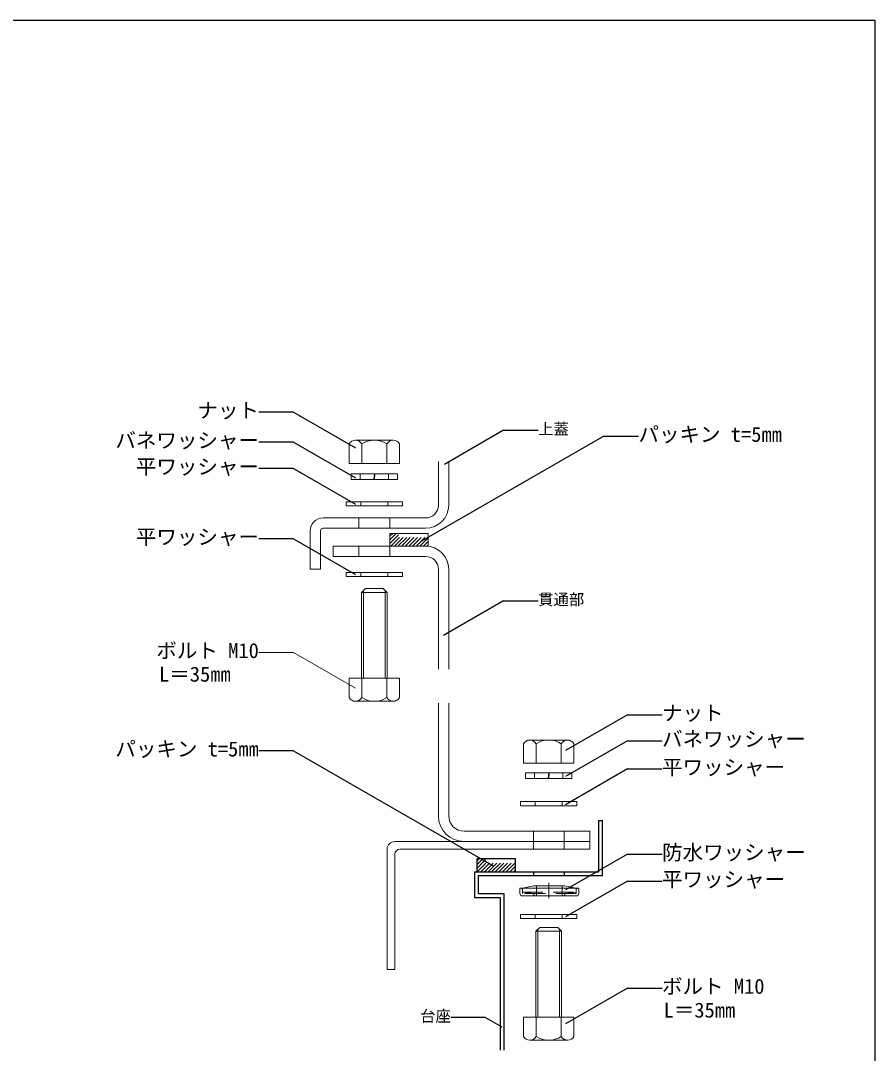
# Model space of a CAD drawing. Units: millimetres on the paper, enlarged 10 times, with parts at other scales. Extents: x -4488 to 3976, y -1640 to 1120.
# Drawn here: x 3143 to 3976, y 112 to 1120 of the extents above; entities that cross this region are included whole.
import ezdxf
from ezdxf.enums import TextEntityAlignment as Align

# ---------------------------------------------------------------- set-up
doc = ezdxf.new("R2010")
doc.units = ezdxf.units.MM
doc.header["$LTSCALE"] = 10
for name, pattern in [('CHAIN1', [8, 5, -1, 1, -1]), ('DASHED1', [1.8, 1.2, -0.6]), ('DASHED2', [3, 2, -1])]:
    doc.linetypes.add(name, pattern=pattern)
for name, color, linetype in [('0-F_図面枠', 7, 'Continuous'), ('F-1_SUS', 7, 'Continuous'), ('F-8_FRP部位名', 2, 'Continuous'), ('F-9_SUS部位名', 2, 'Continuous'), ('F-A_金物名称', 3, 'Continuous')]:
    doc.layers.add(name, color=color, linetype=linetype)
doc.layers.add('F-0_FRP', color=4, linetype='Continuous', lineweight=18)
doc.layers.add('F-2_金物', color=7, linetype='Continuous', lineweight=18)
doc.styles.add('ＭＳ ゴシック', font='')
doc.styles.get('ＭＳ ゴシック').set_extended_font_data('MS Gothic')

msp = doc.modelspace()

# ---------------------------------------------------------------- linework, layer by layer
at = {"layer": '0-F_図面枠'}
msp.add_line((3975.83, -1640.21), (3975.83, 1119.79), dxfattribs=at)
msp.add_lwpolyline([(3975.83, 1119.79), (-24.17, 1119.79), (-24.17, -1640.21)], dxfattribs=at)
at = {"layer": 'F-0_FRP'}
for p, q in [((3549.98, 647.16), (3549.98, 689.66)), ((3559.98, 647.16), (3559.98, 689.66)), ((3437.48, 634.66), (3487.48, 634.66)), ((3472.48, 634.66), (3472.48, 624.66)), ((3537.48, 634.66), (3487.48, 634.66)), ((3502.48, 634.66), (3502.48, 624.66)), ((3537.48, 624.66), (3437.48, 624.66)), ((3424.98, 622.16), (3424.98, 584.66)), ((3434.98, 622.16), (3434.98, 584.66)), ((3447.48, 607.16), (3447.48, 597.16)), ((3537.48, 607.16), (3447.48, 607.16)), ((3472.48, 607.16), (3472.48, 597.16)), ((3502.48, 607.16), (3502.48, 597.16)), ((3487.48, 597.16), (3447.48, 597.16)), ((3537.48, 597.16), (3487.48, 597.16)), ((3424.98, 584.66), (3434.98, 584.66)), ((3549.98, 584.66), (3549.98, 487.16)), ((3559.98, 584.66), (3559.98, 487.16)), ((3476.98, 564.08), (3476.98, 478.33)), ((3497.98, 478.33), (3497.98, 564.08)), ((3549.98, 344.05), (3549.98, 454.05)), ((3559.98, 344.05), (3559.98, 454.05)), ((3574.98, 329.05), (3697.48, 329.05)), ((3642.48, 311.55), (3642.48, 329.05)), ((3672.48, 311.55), (3672.48, 329.05)), ((3697.48, 311.55), (3697.48, 329.05)), ((3507.48, 319.05), (3574.98, 319.05)), ((3574.98, 319.05), (3697.48, 319.05)), ((3499.98, 311.55), (3499.98, 194.05)), ((3507.48, 306.55), (3507.48, 194.05)), ((3512.48, 311.55), (3642.48, 311.55)), ((3507.48, 194.05), (3499.98, 194.05))]:
    msp.add_line(p, q, dxfattribs=at)
at = {"layer": 'F-0_FRP', "linetype": 'DASHED1'}
for p, q in [((3502.48, 609.72), (3512.42, 619.66)), ((3502.48, 613.26), (3508.88, 619.66)), ((3502.48, 616.79), (3505.35, 619.66)), ((3502.48, 609.72), (3512.42, 619.66)), ((3502.48, 613.26), (3508.88, 619.66)), ((3502.48, 616.79), (3505.35, 619.66)), ((3503.46, 607.16), (3515.96, 619.66)), ((3503.46, 607.16), (3515.96, 619.66)), ((3506.99, 607.16), (3519.49, 619.66)), ((3506.99, 607.16), (3519.49, 619.66)), ((3510.53, 607.16), (3523.03, 619.66)), ((3510.53, 607.16), (3523.03, 619.66)), ((3514.06, 607.16), (3526.56, 619.66)), ((3514.06, 607.16), (3526.56, 619.66)), ((3517.6, 607.16), (3530.1, 619.66)), ((3517.6, 607.16), (3530.1, 619.66)), ((3521.13, 607.16), (3533.63, 619.66)), ((3521.13, 607.16), (3533.63, 619.66)), ((3524.67, 607.16), (3537.17, 619.66)), ((3524.67, 607.16), (3537.17, 619.66)), ((3528.2, 607.16), (3539.98, 618.94)), ((3528.2, 607.16), (3539.98, 618.94)), ((3531.74, 607.16), (3539.98, 615.4)), ((3531.74, 607.16), (3539.98, 615.4)), ((3535.27, 607.16), (3539.98, 611.87)), ((3535.27, 607.16), (3539.98, 611.87)), ((3538.81, 607.16), (3539.98, 608.33)), ((3538.81, 607.16), (3539.98, 608.33))]:
    msp.add_line(p, q, dxfattribs=at)
at = {"layer": 'F-0_FRP', "color": 7}
for p, q in [((3499.98, 562.08), (3496.23, 565.83)), ((3474.98, 562.08), (3474.98, 478.33)), ((3474.98, 562.08), (3499.98, 562.08)), ((3499.98, 478.33), (3499.98, 562.08)), ((3512.01, 478.33), (3462.94, 478.33)), ((3462.94, 478.33), (3462.94, 459.37)), ((3475.21, 478.33), (3475.21, 459.37)), ((3499.75, 478.33), (3499.75, 459.37)), ((3512.01, 478.33), (3512.01, 459.37))]:
    msp.add_line(p, q, dxfattribs=at)
at = {"layer": 'F-0_FRP', "color": 3}
for q in [(3375.01, 503.57), (3469.2, 468.71)]:
    msp.add_line((3408.83, 503.57), q, dxfattribs=at)
at = {"layer": 'F-0_FRP'}
msp.add_lwpolyline([(3539.98, 607.16), (3502.48, 607.16), (3502.48, 619.66), (3539.98, 619.66)], close=True, dxfattribs=at)
msp.add_lwpolyline([(3539.98, 607.16), (3502.48, 607.16), (3502.48, 619.66), (3539.98, 619.66)], close=True, dxfattribs=at)
at = {"layer": 'F-0_FRP', "color": 7}
for points in [[(3496.23, 565.83), (3478.73, 565.83), (3474.98, 562.08)], [(3505.88, 455.83), (3469.07, 455.83), (3505.88, 455.83)]]:
    msp.add_lwpolyline(points, dxfattribs=at)
at = {"layer": 'F-0_FRP'}
msp.add_lwpolyline([(3642.48, 311.55), (3672.48, 311.55), (3697.48, 311.55)], dxfattribs=at)
for centre, radius, start, end in [((3537.48, 647.16), 12.5, 270, 0), ((3537.48, 647.16), 22.5, 270, 0), ((3437.48, 622.16), 12.5, 90, 180), ((3437.48, 622.16), 2.5, 90, 180), ((3537.48, 584.66), 22.5, 0, 90), ((3537.48, 584.66), 12.5, 0, 90), ((3574.98, 344.05), 25, 180, 270), ((3574.98, 344.05), 15, 180, 270), ((3507.48, 311.55), 7.5, 90, 180), ((3512.48, 306.55), 5, 90, 180), ((3512.48, 306.55), 5, 90, 180)]:
    msp.add_arc(centre, radius, start, end, dxfattribs=at)
at = {"layer": 'F-0_FRP', "color": 7}
for centre, radius, start, end in [((3469.07, 462.92), 7.08, 210.00015, 330.00015), ((3487.48, 478.85), 23.02, 237.7957, 302.20415), ((3505.88, 462.92), 7.08, 210.00015, 330.00015)]:
    msp.add_arc(centre, radius, start, end, dxfattribs=at)
at = {"layer": 'F-1_SUS'}
for p, q in [((3706.23, 289.55), (3706.23, 339.55)), ((3706.23, 339.55), (3709.98, 339.55)), ((3709.98, 285.8), (3709.98, 339.55)), ((3584.98, 289.55), (3584.98, 264.55)), ((3584.98, 289.55), (3706.23, 289.55)), ((3588.73, 285.8), (3588.73, 268.3)), ((3588.73, 285.8), (3642.48, 285.8)), ((3642.48, 289.55), (3642.48, 285.8)), ((3642.48, 285.8), (3672.48, 285.8)), ((3672.48, 289.55), (3672.48, 285.8)), ((3672.48, 285.8), (3709.98, 285.8)), ((3584.98, 264.55), (3609.98, 264.55)), ((3588.73, 268.3), (3613.73, 268.3)), ((3609.98, 264.55), (3609.98, 115.53)), ((3613.73, 268.3), (3613.73, 115.53))]:
    msp.add_line(p, q, dxfattribs=at)
at = {"layer": 'F-1_SUS', "color": 4, "linetype": 'DASHED1'}
for p, q in [((3587.48, 292.88), (3596.64, 302.05)), ((3587.48, 296.42), (3593.11, 302.05)), ((3587.48, 299.96), (3589.57, 302.05)), ((3587.68, 289.55), (3600.18, 302.05)), ((3591.21, 289.55), (3603.71, 302.05)), ((3594.75, 289.55), (3607.25, 302.05)), ((3598.28, 289.55), (3610.78, 302.05)), ((3601.82, 289.55), (3614.32, 302.05)), ((3605.36, 289.55), (3617.86, 302.05)), ((3608.89, 289.55), (3621.39, 302.05)), ((3612.43, 289.55), (3624.93, 302.05)), ((3615.96, 289.55), (3624.98, 298.57)), ((3619.5, 289.55), (3624.98, 295.03)), ((3623.03, 289.55), (3624.98, 291.49))]:
    msp.add_line(p, q, dxfattribs=at)
at = {"layer": 'F-1_SUS', "color": 4}
msp.add_line((3589.94, 297.05), (3589.98, 297.05), dxfattribs=at)
msp.add_line((3589.94, 297.05), (3589.98, 297.05), dxfattribs=at)
msp.add_lwpolyline([(3587.48, 289.55), (3624.98, 289.55), (3624.98, 302.05), (3587.48, 302.05)], close=True, dxfattribs=at)
msp.add_lwpolyline([(3587.48, 289.55), (3624.98, 289.55), (3624.98, 302.05), (3587.48, 302.05)], close=True, dxfattribs=at)
at = {"layer": 'F-2_金物'}
for p, q in [((3462.94, 687.96), (3462.94, 706.92)), ((3505.88, 710.46), (3469.07, 710.46)), ((3475.21, 687.96), (3475.21, 706.92)), ((3499.75, 687.96), (3499.75, 706.92)), ((3512.01, 687.96), (3512.01, 706.92)), ((3512.01, 687.96), (3462.94, 687.96)), ((3486.88, 687.96), (3465.14, 687.96)), ((3511.14, 687.96), (3492.25, 687.96)), ((3464.85, 677.67), (3464.85, 672.17)), ((3464.85, 677.67), (3487.48, 677.67)), ((3473.6, 677.67), (3473.6, 672.17)), ((3487.48, 677.67), (3486.99, 672.17)), ((3487.96, 677.67), (3487.48, 672.17)), ((3487.96, 677.67), (3510.1, 677.67)), ((3501.35, 677.67), (3501.35, 672.17)), ((3510.1, 677.67), (3510.1, 672.17)), ((3464.85, 672.17), (3486.99, 672.17)), ((3484.03, 672.17), (3465.14, 672.17)), ((3487.48, 672.17), (3510.1, 672.17)), ((3459.98, 650.39), (3514.98, 650.39)), ((3459.98, 650.39), (3459.98, 646.39)), ((3514.98, 646.39), (3459.98, 646.39)), ((3474.35, 650.39), (3474.35, 646.39)), ((3500.6, 650.39), (3500.6, 646.39)), ((3514.98, 646.39), (3514.98, 650.39)), ((3459.98, 581.41), (3459.98, 577.41)), ((3459.98, 581.41), (3514.98, 581.41)), ((3514.98, 577.41), (3459.98, 577.41)), ((3474.35, 581.41), (3474.35, 577.41)), ((3500.6, 581.41), (3500.6, 577.41)), ((3514.98, 577.41), (3514.98, 581.41)), ((3632.94, 395.53), (3632.94, 414.49)), ((3675.88, 418.03), (3639.07, 418.03)), ((3645.21, 395.53), (3645.21, 414.49)), ((3669.75, 395.53), (3669.75, 414.49)), ((3682.01, 395.53), (3682.01, 414.49)), ((3682.01, 395.53), (3632.94, 395.53)), ((3656.88, 395.53), (3635.14, 395.53)), ((3681.14, 395.53), (3662.25, 395.53)), ((3634.85, 386.05), (3634.85, 380.55)), ((3634.85, 386.05), (3657.48, 386.05)), ((3643.6, 386.05), (3643.6, 380.55)), ((3657.48, 386.05), (3656.99, 380.55)), ((3657.96, 386.05), (3657.48, 380.55)), ((3657.96, 386.05), (3680.1, 386.05)), ((3671.35, 386.05), (3671.35, 380.55)), ((3680.1, 386.05), (3680.1, 380.55)), ((3634.85, 380.55), (3656.99, 380.55)), ((3654.03, 380.55), (3635.14, 380.55)), ((3657.48, 380.55), (3680.1, 380.55)), ((3629.98, 357.96), (3684.98, 357.96)), ((3629.98, 357.96), (3629.98, 353.96)), ((3684.98, 353.96), (3629.98, 353.96)), ((3644.35, 357.96), (3644.35, 353.96)), ((3670.6, 357.96), (3670.6, 353.96)), ((3684.98, 353.96), (3684.98, 357.96)), ((3629.29, 273.44), (3686.79, 273.44)), ((3629.29, 268.44), (3629.29, 273.44)), ((3686.79, 273.44), (3686.79, 268.44)), ((3684.29, 265.94), (3631.79, 265.94)), ((3629.98, 247.93), (3629.98, 243.93)), ((3629.98, 247.93), (3684.98, 247.93)), ((3684.98, 243.93), (3629.98, 243.93)), ((3644.35, 247.93), (3644.35, 243.93)), ((3670.6, 247.93), (3670.6, 243.93)), ((3684.98, 243.93), (3684.98, 247.93)), ((3669.98, 231.45), (3666.23, 235.2)), ((3644.98, 231.45), (3669.98, 231.45)), ((3644.98, 231.45), (3644.98, 147.7)), ((3669.98, 147.7), (3669.98, 231.45)), ((3682.01, 147.7), (3632.94, 147.7)), ((3632.94, 147.7), (3632.94, 128.74)), ((3645.21, 147.7), (3645.21, 128.74)), ((3669.75, 147.7), (3669.75, 128.74)), ((3682.01, 147.7), (3682.01, 128.74))]:
    msp.add_line(p, q, dxfattribs=at)
at = {"layer": 'F-2_金物', "color": 4}
for p, q in [((3631.79, 273.44), (3643.04, 275.94)), ((3643.04, 275.94), (3673.04, 275.94)), ((3670.66, 265.94), (3670.66, 275.94)), ((3673.04, 275.94), (3684.29, 273.44)), ((3646.98, 233.45), (3646.98, 147.7)), ((3667.98, 147.7), (3667.98, 233.45))]:
    msp.add_line(p, q, dxfattribs=at)
at = {"layer": 'F-2_金物', "color": 4, "linetype": 'DASHED2'}
for p, q in [((3631.79, 273.44), (3631.79, 272.19)), ((3645.41, 265.94), (3645.41, 275.94)), ((3684.29, 272.19), (3684.29, 273.44)), ((3631.79, 269.69), (3684.29, 269.69)), ((3643.04, 268.44), (3631.79, 269.69)), ((3643.04, 267.19), (3643.04, 268.44)), ((3673.04, 268.44), (3684.29, 269.69)), ((3673.04, 267.19), (3673.04, 268.44))]:
    msp.add_line(p, q, dxfattribs=at)
at = {"layer": 'F-2_金物', "linetype": 'DASHED2'}
for p, q in [((3631.79, 272.19), (3631.79, 268.44)), ((3684.29, 268.44), (3684.29, 272.19)), ((3684.29, 268.44), (3631.79, 268.44)), ((3643.04, 265.94), (3643.04, 267.19)), ((3673.04, 265.94), (3673.04, 267.19))]:
    msp.add_line(p, q, dxfattribs=at)
at = {"layer": 'F-2_金物', "color": 2, "linetype": 'CHAIN1'}
msp.add_line((3657.48, 263.79), (3657.48, 278.88), dxfattribs=at)
at = {"layer": 'F-2_金物'}
for points in [[(3666.23, 235.2), (3648.73, 235.2), (3644.98, 231.45)], [(3675.88, 125.2), (3639.07, 125.2), (3675.88, 125.2)]]:
    msp.add_lwpolyline(points, dxfattribs=at)
for centre, radius, start, end in [((3469.07, 703.38), 7.08, 29.99985, 149.99985), ((3487.48, 687.44), 23.02, 57.79585, 122.2043), ((3505.88, 703.38), 7.08, 29.99985, 149.99985), ((3639.07, 410.95), 7.08, 29.99985, 149.99985), ((3657.48, 395.01), 23.02, 57.79585, 122.2043), ((3675.88, 410.95), 7.08, 29.99985, 149.99985), ((3631.79, 268.44), 2.5, 180, 270), ((3684.29, 268.44), 2.5, 270, 0), ((3639.07, 132.28), 7.08, 210.00015, 330.00015), ((3657.48, 148.22), 23.02, 237.7957, 302.20415), ((3675.88, 132.28), 7.08, 210.00015, 330.00015)]:
    msp.add_arc(centre, radius, start, end, dxfattribs=at)
at = {"layer": 'F-2_金物', "linetype": 'DASHED2'}
for centre, start, end in [((3630.54, 272.19), 0, 90), ((3685.54, 272.19), 90, 180), ((3641.79, 267.19), 0, 90), ((3674.29, 267.19), 90, 180)]:
    msp.add_arc(centre, 1.25, start, end, dxfattribs=at)
at = {"layer": 'F-2_金物', "color": 4, "linetype": 'DASHED2'}
for centre, start, end in [((3644.29, 267.19), 180, 270), ((3671.79, 267.19), 270, 0)]:
    msp.add_arc(centre, 1.25, start, end, dxfattribs=at)
at = {"layer": 'F-8_FRP部位名'}
for p, q in [((3613.32, 720.22), (3555.74, 686.97)), ((3613.32, 720.22), (3647.14, 720.22)), ((3613.32, 553.88), (3554.85, 520.12)), ((3613.32, 553.88), (3647.14, 553.88))]:
    msp.add_line(p, q, dxfattribs=at)
at = {"layer": 'F-8_FRP部位名', "color": 3}
for q in [(3533.49, 611.97), (3744.94, 714.53)]:
    msp.add_line((3711.12, 714.53), q, dxfattribs=at)
at = {"layer": 'F-9_SUS部位名', "color": 3}
for q in [(3375.01, 407.62), (3603.81, 295.05)]:
    msp.add_line((3408.83, 407.62), q, dxfattribs=at)
at = {"layer": 'F-9_SUS部位名'}
for q in [(3562.14, 147.51), (3611.74, 138.4)]:
    msp.add_line((3595.96, 147.51), q, dxfattribs=at)
at = {"layer": 'F-A_金物名称'}
for p, q in [((3408.83, 737.9), (3375.01, 737.9)), ((3408.83, 737.9), (3469.2, 703.04)), ((3408.83, 708.65), (3375.01, 708.65)), ((3408.83, 708.65), (3469.2, 673.8)), ((3408.83, 682.98), (3375.01, 682.98)), ((3408.83, 682.98), (3469.2, 648.13)), ((3408.83, 614.44), (3375.01, 614.44)), ((3408.83, 614.44), (3469.2, 579.58)), ((3734.1, 442.76), (3673.73, 407.9)), ((3734.1, 442.76), (3767.92, 442.76)), ((3734.1, 417.32), (3673.73, 382.47)), ((3734.1, 417.32), (3767.92, 417.32)), ((3734.1, 389.82), (3673.73, 354.96)), ((3734.1, 389.82), (3767.92, 389.82)), ((3734.1, 306.75), (3673.73, 271.9)), ((3734.1, 306.75), (3767.92, 306.75)), ((3734.1, 280.42), (3673.73, 245.57)), ((3734.1, 280.42), (3767.92, 280.42)), ((3734.1, 176.07), (3673.73, 141.21)), ((3734.1, 176.07), (3767.92, 176.07))]:
    msp.add_line(p, q, dxfattribs=at)

# ---------------------------------------------------------------- texts
at = {"layer": 'F-0_FRP', "color": 7, "style": 'ＭＳ ゴシック'}
for s, p in [('ボルト M10', (3275.01, 493.57)), ('L＝35㎜', (3277.64, 470.57))]:
    msp.add_text(s, height=14.66, dxfattribs=at).set_placement(p, align=Align.BOTTOM_LEFT)
at = {"layer": 'F-8_FRP部位名', "style": 'ＭＳ ゴシック'}
for s, p in [('上蓋', (3647.14, 712.72)), ('貫通部', (3647.14, 546.38))]:
    msp.add_text(s, height=11, dxfattribs=at).set_placement(p, align=Align.BOTTOM_LEFT)
at = {"layer": 'F-8_FRP部位名', "color": 7, "style": 'ＭＳ ゴシック'}
msp.add_text('パッキン t=5㎜', height=14.66, dxfattribs=at).set_placement((3744.94, 704.53), align=Align.BOTTOM_LEFT)
at = {"layer": 'F-9_SUS部位名', "color": 7, "style": 'ＭＳ ゴシック'}
msp.add_text('パッキン t=5㎜', height=14.66, dxfattribs=at).set_placement((3235.01, 397.62), align=Align.BOTTOM_LEFT)
at = {"layer": 'F-9_SUS部位名', "style": 'ＭＳ ゴシック'}
msp.add_text('台座', height=11, dxfattribs=at).set_placement((3532.14, 140.01), align=Align.BOTTOM_LEFT)
at = {"layer": 'F-A_金物名称', "color": 7, "style": 'ＭＳ ゴシック'}
for s, p in [('ナット', (3315.01, 727.9)), ('バネワッシャー', (3235.01, 698.65)), ('平ワッシャー', (3255.01, 672.98)), ('平ワッシャー', (3255.01, 604.44)), ('ナット', (3767.92, 432.76)), ('バネワッシャー', (3767.92, 407.32)), ('平ワッシャー', (3767.92, 379.82)), ('防水ワッシャー', (3767.92, 296.75)), ('平ワッシャー', (3767.92, 270.42)), ('ボルト M10', (3767.92, 166.07)), ('L＝35㎜', (3769.42, 142.86))]:
    msp.add_text(s, height=14.66, dxfattribs=at).set_placement(p, align=Align.BOTTOM_LEFT)

doc.saveas('drawing.dxf')
